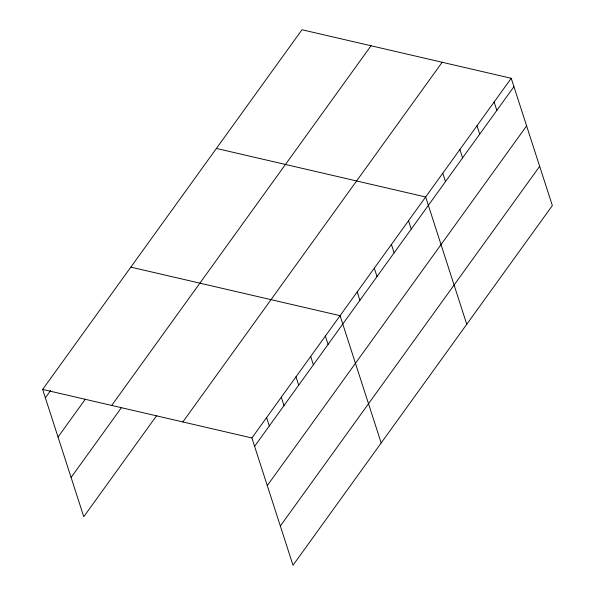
<?xml version="1.0" encoding="UTF-8"?>
<svg xmlns="http://www.w3.org/2000/svg" width="595" height="595" viewBox="0 0 595 595"><rect width="100%" height="100%" fill="white"/><g stroke="black" fill="none" stroke-linecap="round" stroke-linejoin="round"><path stroke-width="0.89" d="M156.723 415.533L83.769 516.713L42.654 389.428L301.992 29.75L511.231 78.287L552.346 205.572L293.008 565.25L251.901 437.965L511.231 78.287M45.361 397.81L50.612 390.528M58.035 437.042L85.33 399.193M111.704 405.448L371.042 45.77M71.095 477.473L121.477 407.59M182.851 421.952L442.182 62.267M254.601 446.339L513.939 86.662M267.274 485.579L526.612 125.902M280.334 526.01L539.672 166.332M216.409 148.445L425.656 196.982L466.763 324.268M130.833 267.14L340.072 315.677L381.187 442.963M42.654 389.428L251.901 437.965M494.118 102.028L496.825 110.402M477.004 125.768L479.704 134.143M459.883 149.501L462.59 157.883M442.769 173.242L445.477 181.616M408.534 220.723L411.242 229.097M391.421 244.456L394.128 252.838M374.307 268.196L377.007 276.571M357.186 291.937L359.893 300.311M325.376 336.056L328.083 344.431M310.679 356.442L313.387 364.817M295.983 376.821L298.69 385.196M281.286 397.2L283.993 405.582M266.59 417.586L269.297 425.961"/></g></svg>
